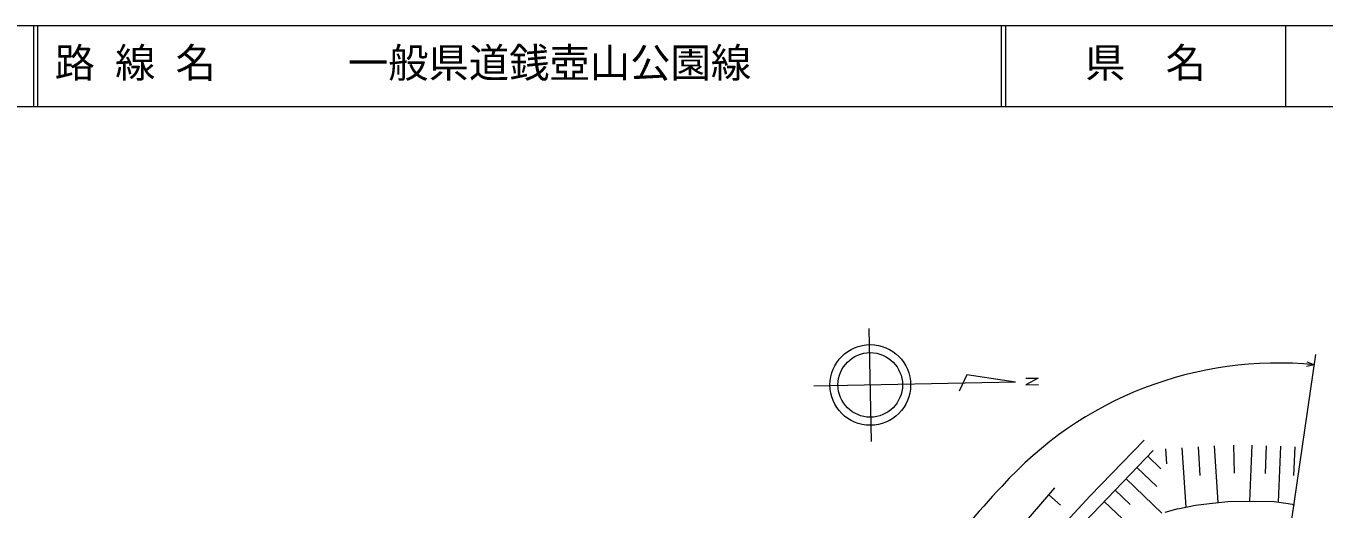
# Model space of a CAD drawing. Units: millimetres, scale not verified. Extents: x 40000 to 680000, y 20000 to 380000.
# Drawn here: x 176826 to 337762, y 320116 to 380000 of the extents above; entities that cross this region are included whole.
import ezdxf
from ezdxf.enums import TextEntityAlignment as Align

# ---------------------------------------------------------------- set-up
doc = ezdxf.new("R2010")
doc.units = ezdxf.units.MM
doc.header["$LTSCALE"] = 1000
doc.linetypes.add('CHAIN', pattern=[18.5, 12, -1.5, 3.5, -1.5])
for name, color, linetype, lineweight in [('M-BGD', 7, 'Continuous', 13), ('M-BMK', 2, 'CHAIN', 13), ('M-BMK-SRVR', 3, 'Continuous', 13), ('M-STR-HTXT', 7, 'Continuous', 13), ('M-TTL', 2, 'Continuous', 13), ('M-TTL-LINE', 7, 'Continuous', 13), ('M-TTL-TXT', 7, 'Continuous', 13)]:
    doc.layers.add(name, color=color, linetype=linetype, lineweight=lineweight)
doc.styles.add('ＭＳ ゴシック', font='')
doc.styles.get('ＭＳ ゴシック').set_extended_font_data('MS Gothic')

msp = doc.modelspace()

# ---------------------------------------------------------------- linework, layer by layer
at = {"layer": 'M-BGD'}
for p, q in [((308780, 321739), (315450, 328653)), ((303096, 313347), (316582, 327380)), ((318124, 327565), (318243, 325720)), ((320131, 327695), (320608, 320327)), ((322139, 327825), (322370, 324254)), ((324146, 327955), (324602, 320915)), ((326536, 328049), (326609, 324554)), ((328810, 328041), (328527, 321076)), ((330586, 327969), (330446, 324518)), ((332363, 327897), (332081, 320979)), ((334139, 327825), (333994, 324272)), ((314559, 325275), (317012, 322919)), ((315908, 326679), (317543, 325108)), ((313211, 323872), (317669, 319587)), ((299900, 317488), (304371, 322733)), ((311862, 322469), (313710, 320693)), ((303626, 321859), (305092, 320609)), ((305291, 318000), (308780, 321739)), ((310514, 321065), (313550, 318147)), ((319650, 320121), (321819, 320587)), ((321819, 320587), (323579, 320803)), ((323579, 320803), (325834, 321051)), ((325834, 321051), (329046, 321081)), ((329046, 321081), (331578, 321051)), ((331578, 321051), (333308, 320803)), ((333308, 320803), (334081, 320684)), ((334070, 320610), (333862, 320643)), ((319650, 320121), (318010, 319695))]:
    msp.add_line(p, q, dxfattribs=at)
at = {"layer": 'M-BMK', "linetype": 'Continuous'}
msp.add_line((330590, 297111), (336756, 339283), dxfattribs=at)
at = {"layer": 'M-BMK-SRVR'}
for p, q in [((281639, 328504), (281363, 342501)), ((293479, 336739), (292519, 334719)), ((299498, 335857), (293479, 336739)), ((299498, 335857), (274503, 335364)), ((300790, 336319), (302333, 336349)), ((302333, 336349), (300801, 335518)), ((300801, 335518), (302350, 335557))]:
    msp.add_line(p, q, dxfattribs=at)
for radius in [5000, 4000]:
    msp.add_circle((281501, 335502), radius, dxfattribs=at)
at = {"layer": 'M-STR-HTXT'}
for p, q in [((336570, 337989), (335579, 337805)), ((335633, 338375), (336572, 338006))]:
    msp.add_line(p, q, dxfattribs=at)
for centre, radius, start, end in [((332066, 292221), 45998, 84.37976, 138.13232), ((352642, 270009), 76196, 136.02026, 145.96484)]:
    msp.add_arc(centre, radius, start, end, dxfattribs=at)
at = {"layer": 'M-TTL'}
msp.add_line((680000, 380000), (40000, 380000), dxfattribs=at)
at = {"layer": 'M-TTL-LINE'}
for p, q in [((177750, 380000), (177750, 370000)), ((178250, 380000), (178250, 370000)), ((297750, 380000), (297750, 370000)), ((298250, 380000), (298250, 370000)), ((333000, 380000), (333000, 370000)), ((40000, 370000), (680000, 370000))]:
    msp.add_line(p, q, dxfattribs=at)

# ---------------------------------------------------------------- texts
at = {"layer": 'M-TTL-TXT', "style": 'ＭＳ ゴシック'}
for s, p in [('路 線 名', (180380, 372500)), ('一般県道銭壺山公園線', (216734, 372500)), ('県\u3000名', (308125, 372500))]:
    msp.add_text(s, height=3666, dxfattribs=at).set_placement(p, align=Align.BOTTOM_LEFT)

doc.saveas('drawing.dxf')
